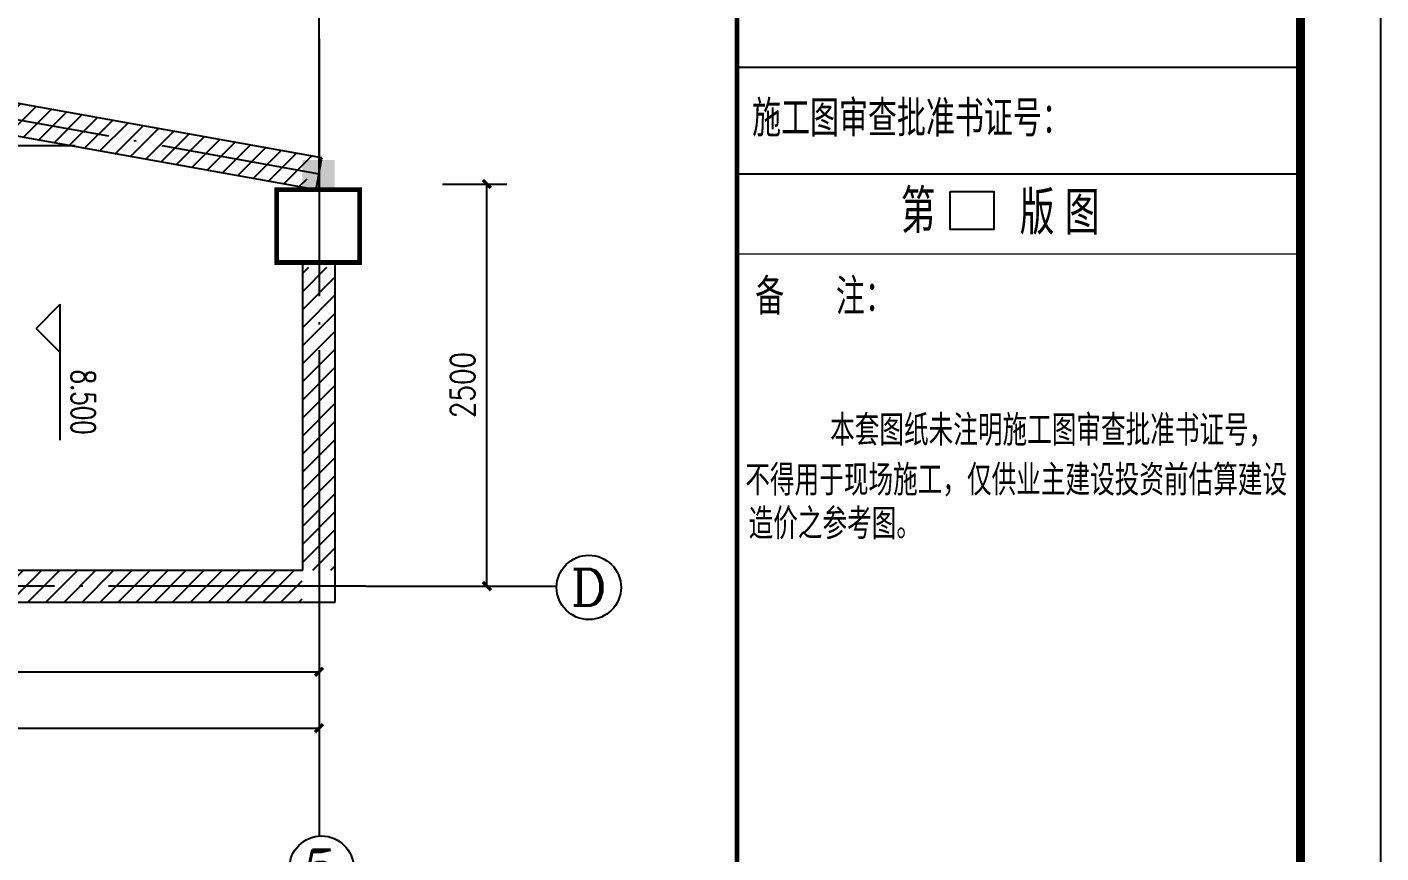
# Model space of a CAD drawing. Header units: millimetres. Extents: x 591771 to 1936534, y -622016 to 355666.
# Drawn here: x 758433 to 775256, y 203583 to 213853 of the extents above; entities that cross this region are included whole.
import ezdxf
from ezdxf.enums import TextEntityAlignment as Align

# ---------------------------------------------------------------- set-up
doc = ezdxf.new("R2010")
doc.units = ezdxf.units.MM
doc.header["$LTSCALE"] = 80
doc.linetypes.add('DOTE', pattern=[2.42, 2, -0.2, 0.02, -0.2])
for name, color, linetype in [('\\M+5BDA8-\\M+5B1EA\\M+5B8DF', 3, 'Continuous'), ('\\M+5BDA8-\\M+5B3DF\\M+5B4E7', 3, 'Continuous'), ('\\M+5BDA8-\\M+5C7BD-\\M+5D7A9', 31, 'Continuous'), ('\\M+5BDA8-\\M+5D6E1', 17, 'DOTE'), ('\\M+5BDA8-\\M+5D6E1-\\M+5B1EA\\M+5D7A2', 3, 'Continuous'), ('\\M+5C1A2\\M+5C3E6\\M+5CFDF\\M+5CCF51', 7, 'Continuous'), ('\\M+5C1A2\\M+5C3E6\\M+5CFDF\\M+5CCF55', 140, 'Continuous'), ('\\M+5C1A2\\M+5C3E6\\M+5CFF4\\M+5CCF53', 252, 'Continuous'), ('\\M+5CDBC\\M+5BFF2', 252, 'Continuous'), ('AXIS', 3, 'Continuous'), ('HZ', 2, 'Continuous'), ('PUB_TEXT', 7, 'Continuous')]:
    doc.layers.add(name, color=color, linetype=linetype)
doc.styles.add('_HZTXT', font='txt.shx', dxfattribs={"width": 0.8, "bigfont": 'hztxt.shx'})
doc.styles.add('A-AXIS-LABEL', font='COMPLEX', dxfattribs={"bigfont": 'GBCBIG'})
doc.styles.add('A-STANDARD', font='SIMPLEX', dxfattribs={"bigfont": 'GBCBIG'})
doc.styles.add('DIM_FONT', font='SIMPLEX.shx', dxfattribs={"width": 0.8})
doc.dimstyles.new('DIMN50', dxfattribs={"dimscale": 0.5, "dimtxt": 300, "dimasz": 100, "dimexe": 250, "dimexo": 300, "dimgap": 150, "dimtad": 1, "dimdec": 0, "dimzin": 0, "dimdsep": 46, "dimtxsty": 'DIM_FONT', "dimblk": 'ARCHTICK', "dimcen": 0.09, "dimclrt": 7, "dimazin": 2, "dimtfac": 1, "dimtdec": 0, "dimtix": 1, "dimtmove": 2, "dimatfit": 3, "dimldrblk": 'ARCHTICK', "dimfxl": 0, "dimtolj": 1, "dimtzin": 0, "dimarcsym": 0})

# ---------------------------------------------------------------- blocks, each defined once
blk = doc.blocks.new('_ArchTick')
at = {"color": 0, "linetype": 'ByBlock', "const_width": 0.4}
blk.add_lwpolyline([(-0.5, -0.5), (0.5, 0.5)], dxfattribs=at)
blk = doc.blocks.new('*D986')
at = {"layer": '\\M+5BDA8-\\M+5B3DF\\M+5B4E7', "color": 0, "lineweight": -2, "transparency": 16777216}
for p, q in [((749968.9, 210602), (749968.9, 210094.1)), ((754218.9, 210602), (754218.9, 210094.1)), ((749968.9, 210219.1), (754218.9, 210219.1))]:
    blk.add_line(p, q, dxfattribs=at)
at = {"layer": 'Defpoints', "color": 0, "transparency": 16777216}
for p in [(749968.9, 210752), (754218.9, 210752), (754218.9, 210219.1)]:
    blk.add_point(p, dxfattribs=at)
at = {"layer": '\\M+5BDA8-\\M+5B3DF\\M+5B4E7', "color": 0, "lineweight": -2, "transparency": 16777216, "xscale": 50, "yscale": 50, "zscale": 50, "rotation": 180}
blk.add_blockref('_ArchTick', (749968.9, 210219.1), dxfattribs=at)
at = {"layer": '\\M+5BDA8-\\M+5B3DF\\M+5B4E7', "color": 0, "lineweight": -2, "transparency": 16777216, "xscale": 50, "yscale": 50, "zscale": 50}
blk.add_blockref('_ArchTick', (754218.9, 210219.1), dxfattribs=at)
at = {"layer": '\\M+5BDA8-\\M+5B3DF\\M+5B4E7', "color": 7, "transparency": 16777216, "insert": (752093.9, 210369.1), "char_height": 150, "attachment_point": 5, "style": 'DIM_FONT'}
blk.add_mtext('\\A1;4250', dxfattribs=at)
blk = doc.blocks.new('*D988')
at = {"layer": '\\M+5BDA8-\\M+5B3DF\\M+5B4E7', "color": 0, "lineweight": -2, "transparency": 16777216}
for p, q in [((745418.9, 210042.9), (745418.9, 209744)), ((754218.9, 210042.9), (754218.9, 209744)), ((745418.9, 209869), (754218.9, 209869))]:
    blk.add_line(p, q, dxfattribs=at)
at = {"layer": 'Defpoints', "color": 0, "transparency": 16777216}
for p in [(745418.9, 210192.9), (754218.9, 210192.9), (754218.9, 209869)]:
    blk.add_point(p, dxfattribs=at)
at = {"layer": '\\M+5BDA8-\\M+5B3DF\\M+5B4E7', "color": 0, "lineweight": -2, "transparency": 16777216, "xscale": 50, "yscale": 50, "zscale": 50, "rotation": 180}
blk.add_blockref('_ArchTick', (745418.9, 209869), dxfattribs=at)
at = {"layer": '\\M+5BDA8-\\M+5B3DF\\M+5B4E7', "color": 0, "lineweight": -2, "transparency": 16777216, "xscale": 50, "yscale": 50, "zscale": 50}
blk.add_blockref('_ArchTick', (754218.9, 209869), dxfattribs=at)
at = {"layer": '\\M+5BDA8-\\M+5B3DF\\M+5B4E7', "color": 7, "transparency": 16777216, "insert": (749818.9, 210019), "char_height": 150, "attachment_point": 5, "style": 'DIM_FONT'}
blk.add_mtext('\\A1;8800', dxfattribs=at)
blk = doc.blocks.new('*D993')
at = {"layer": '\\M+5BDA8-\\M+5B3DF\\M+5B4E7', "color": 0, "lineweight": -2, "transparency": 16777216}
for p, q in [((745573.6, 215858.3), (745749.8, 216840.3)), ((745727.8, 216717.3), (754399.6, 215160.7)), ((754245.4, 214301.6), (754421.7, 215283.7))]:
    blk.add_line(p, q, dxfattribs=at)
at = {"layer": 'Defpoints', "color": 0, "transparency": 16777216}
for p in [(745547.1, 215710.6), (754399.6, 215160.7), (754218.9, 214154)]:
    blk.add_point(p, dxfattribs=at)
at = {"layer": '\\M+5BDA8-\\M+5B3DF\\M+5B4E7', "color": 0, "lineweight": -2, "transparency": 16777216, "xscale": 50, "yscale": 50, "zscale": 50}
for p, rotation in [((745727.8, 216717.3), 169.8236971619176), ((754399.6, 215160.7), 349.8236971619177)]:
    blk.add_blockref('_ArchTick', p, dxfattribs=dict(at, rotation=rotation))
at = {"layer": '\\M+5BDA8-\\M+5B3DF\\M+5B4E7', "color": 7, "transparency": 16777216, "insert": (750090.2, 216086.6), "char_height": 150, "attachment_point": 5, "rotation": 349.8237, "style": 'DIM_FONT'}
blk.add_mtext('\\A1;8810', dxfattribs=at)
blk = doc.blocks.new('*D994')
at = {"layer": '\\M+5BDA8-\\M+5B3DF\\M+5B4E7', "color": 0, "lineweight": -2, "transparency": 16777216}
for p, q in [((754985.3, 213252), (755386.5, 213252)), ((755261.5, 210752), (755261.5, 213252)), ((754985.3, 210752), (755386.5, 210752))]:
    blk.add_line(p, q, dxfattribs=at)
at = {"layer": 'Defpoints', "color": 0, "transparency": 16777216}
for p in [(754835.3, 213252), (755261.5, 213252), (754835.3, 210752)]:
    blk.add_point(p, dxfattribs=at)
at = {"layer": '\\M+5BDA8-\\M+5B3DF\\M+5B4E7', "color": 0, "lineweight": -2, "transparency": 16777216, "xscale": 50, "yscale": 50, "zscale": 50}
for p, rotation in [((755261.5, 213252), 90), ((755261.5, 210752), 270)]:
    blk.add_blockref('_ArchTick', p, dxfattribs=dict(at, rotation=rotation))
at = {"layer": '\\M+5BDA8-\\M+5B3DF\\M+5B4E7', "color": 7, "transparency": 16777216, "insert": (755111.5, 212002), "char_height": 150, "attachment_point": 5, "rotation": 90, "style": 'DIM_FONT'}
blk.add_mtext('\\A1;2500', dxfattribs=at)
blk = doc.blocks.new('Y5')
at = {"layer": '\\M+5C1A2\\M+5C3E6\\M+5CFF4\\M+5CCF53'}
h = blk.add_hatch(dxfattribs=at)
h.set_pattern_fill('ANSI31', color=256, scale=50, style=0)
h.set_pattern_definition([(45, (140129.65, 513307.285), (-56.126601, 56.126601), [])])
h.paths.add_polyline_path([(745779.1, 210850.7), (745779.1, 210650.7), (754113.1, 210650.7), (754113.1, 210850.7)])
h.paths.add_polyline_path([(754321.6, 212734.9), (754121.6, 212734.9), (754121.6, 210850.7), (754321.6, 210850.7)])
h.paths.add_polyline_path([(754239.2, 213412.9), (751806.8, 213849.5), (751783.6, 213650.5), (754106.1, 213233.6)])
blk.add_hatch(color=256, dxfattribs=at).paths.add_polyline_path([(754116, 213202.2), (754316, 213202.2), (754316, 213402.2), (754116, 213402.2)])
at = {"layer": '\\M+5BDA8-\\M+5B1EA\\M+5B8DF'}
for p, q in [((752460.5, 212354.2), (752610.5, 212504.2)), ((752610.5, 211659.2), (752610.5, 212504.2)), ((752460.5, 212354.2), (752610.5, 212204.2))]:
    blk.add_line(p, q, dxfattribs=at)
at = {"layer": '\\M+5BDA8-\\M+5C7BD-\\M+5D7A9'}
for p, q in [((754236.6, 213414.1), (751804.1, 213850.8)), ((751768.8, 213653.9), (754201.3, 213217.3)), ((754201.3, 213217.3), (754236.6, 213414.1)), ((754118.9, 210852), (754118.9, 212763.8)), ((754118.9, 212763.8), (754318.9, 212763.8)), ((754318.9, 210652), (754318.9, 212763.8)), ((745776.5, 210852), (754118.9, 210852)), ((745776.5, 210652), (754318.9, 210652))]:
    blk.add_line(p, q, dxfattribs=at)
at = {"layer": '\\M+5BDA8-\\M+5D6E1', "ltscale": 10}
for p, q in [((745618.9, 214859.4), (754218.9, 213315.7)), ((754218.9, 214154), (754218.9, 210155.4)), ((754510.3, 210752), (744569, 210752))]:
    blk.add_line(p, q, dxfattribs=at)
at = {"layer": '\\M+5BDA8-\\M+5D6E1-\\M+5B1EA\\M+5D7A2'}
for p, q in [((754218.9, 213217.3), (754218.9, 216558.8)), ((754218.9, 211002), (754218.9, 209192.2)), ((754510.3, 210752), (755696.3, 210752))]:
    blk.add_line(p, q, dxfattribs=at)
for centre in [(755895.1, 210744.1), (754234.4, 208998.3)]:
    blk.add_circle(centre, 200, dxfattribs=at)
at = {"layer": '\\M+5C1A2\\M+5C3E6\\M+5CFDF\\M+5CCF55'}
blk.add_line((747168.9, 213492), (752704.5, 213492), dxfattribs=at)
at = {"layer": '\\M+5C1A2\\M+5C3E6\\M+5CFF4\\M+5CCF53', "const_width": 30}
blk.add_lwpolyline([(754470.7, 212763.8), (754470.7, 213217.3), (753955.7, 213217.3), (753955.7, 212763.8), (754470.7, 212763.8)], dxfattribs=at)
at = {"layer": '\\M+5BDA8-\\M+5B1EA\\M+5B8DF', "color": 7, "style": 'A-STANDARD', "width": 0.705882}
blk.add_text('8.500', height=148.75, rotation=270, dxfattribs=at).set_placement((752679.7, 212097.9))
at = {"layer": 'PUB_TEXT', "style": 'A-AXIS-LABEL'}
for s, width, p, p2 in [('D', 1.235294, (755782, 210631), (756008.2, 210631)), ('5', 1.5, (754121.3, 208885.2), (754347.6, 208885.2))]:
    blk.add_text(s, height=226.3, dxfattribs=dict(at, width=width)).set_placement(p, p2, align=Align.FIT)
at = {"layer": '\\M+5BDA8-\\M+5B3DF\\M+5B4E7'}
for p1, p2, distance, picture, middle in [((745547.1, 215710.6), (754218.9, 214154), 1022.8, '*D993', (750090.2, 216086.6)), ((754835.3, 210752), (754835.3, 213252), -426.1, '*D994', (755111.5, 212002)), ((749968.9, 210752), (754218.9, 210752), -532.9, '*D986', (752093.9, 210369.1)), ((745418.9, 210192.9), (754218.9, 210192.9), -323.9, '*D988', (749818.9, 210019))]:
    dim = blk.add_aligned_dim(p1=p1, p2=p2, distance=distance, dimstyle='DIMN50', dxfattribs=at)
    dim.commit()
    dim.dimension.update_dxf_attribs({"geometry": picture, "text_midpoint": middle})

msp = doc.modelspace()

# ---------------------------------------------------------------- linework, layer by layer
at = {"layer": '\\M+5CDBC\\M+5BFF2', "color": 2}
msp.add_lwpolyline([(691155.7, 163042.9), (775255.7, 163042.9), (775255.7, 222442.9), (691155.7, 222442.9)], close=True, dxfattribs=at)
at = {"layer": '\\M+5CDBC\\M+5BFF2', "color": 2, "const_width": 112.5}
msp.add_lwpolyline([(692155.7, 164042.9), (774255.7, 164042.9), (774255.7, 221442.9), (692155.7, 221442.9)], close=True, dxfattribs=at)
at = {"layer": '\\M+5CDBC\\M+5BFF2', "color": 2}
for points, const_width in [([(767255.4, 164042.9), (767255.4, 221442.9)], 56.2), ([(767255.4, 211030.7), (774255.7, 211030.7)], 20)]:
    msp.add_lwpolyline(points, dxfattribs=dict(at, const_width=const_width))
for points in [[(767255.4, 213353.4), (774255.7, 213353.4)], [(767255.4, 212029.5), (774255.7, 212029.5)]]:
    msp.add_lwpolyline(points, dxfattribs=at)
at = {"layer": 'AXIS'}
msp.add_lwpolyline([(769903.5, 211809.3), (770444.2, 211809.3), (770444.2, 211333.3), (769903.5, 211333.3)], close=True, dxfattribs=at)

# ---------------------------------------------------------------- block references
at = {"layer": '\\M+5C1A2\\M+5C3E6\\M+5CFDF\\M+5CCF51', "xscale": 2, "yscale": 2, "zscale": 2}
msp.add_blockref('Y5', (-746376.8, -214602.9), dxfattribs=at)

# ---------------------------------------------------------------- texts
at = {"layer": '\\M+5CDBC\\M+5BFF2', "color": 2, "style": '_HZTXT', "width": 0.8}
for s, height, p in [('施工图审查批准书证号：', 450, (767441.9, 212491.5)), (' 第', 540, (768904.1, 211292.5)), ('版', 540, (770767.1, 211272.6)), ('图', 540, (771328.3, 211272.6)), ('备  注：', 450, (767481.3, 210276.1))]:
    msp.add_text(s, height=height, dxfattribs=at).set_placement(p)
at = {"layer": 'HZ', "color": 1, "style": '_HZTXT', "width": 0.8}
for s, p in [('本套图纸未注明施工图审查批准书证号，', (768411.6, 208646.7)), ('不得用于现场施工，仅供业主建设投资前估算建设', (767357.7, 208026.9)), ('造价之参考图。', (767398.5, 207484.5))]:
    msp.add_text(s, height=382.5, rotation=0.0025, dxfattribs=at).set_placement(p)

doc.saveas('drawing.dxf')
